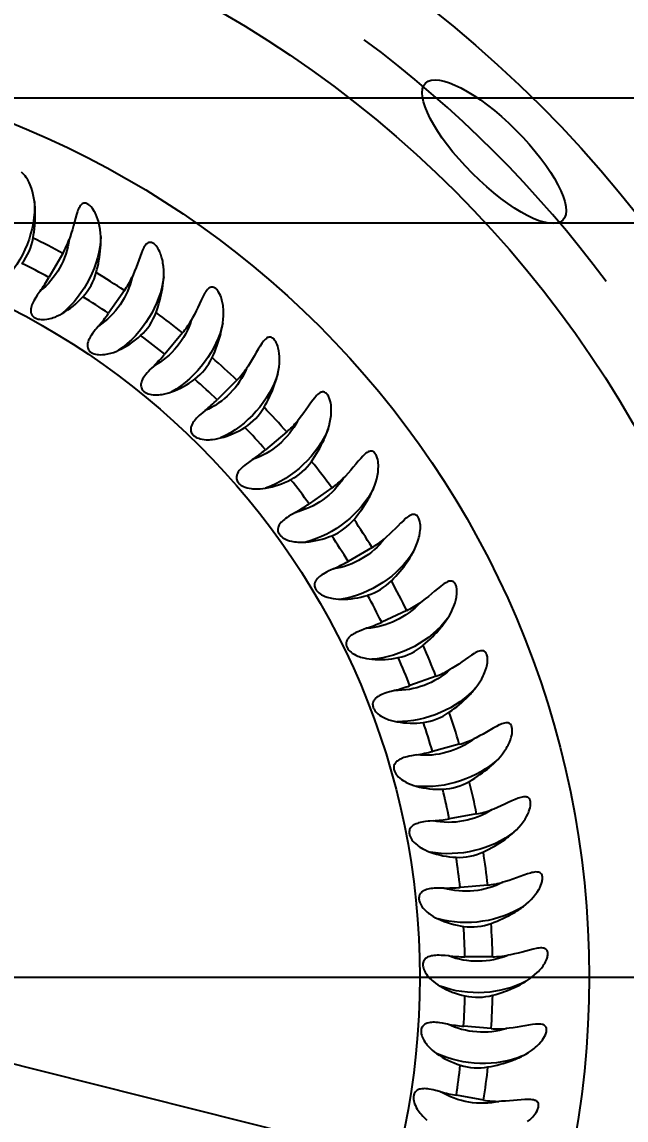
# Model space of a CAD drawing. Extents: x 5 to 583, y 5 to 409.
# Drawn here: x 153.61 to 175.4, y 156.17 to 195.81 of the extents above; entities that cross this region are included whole.
import ezdxf

# ---------------------------------------------------------------- set-up
doc = ezdxf.new("R2010")
doc.units = 0
doc.header["$LTSCALE"] = 7
doc.header["$MEASUREMENT"] = 0
doc.linetypes.add('CENTERX2', pattern=[20.32, 12.7, -2.54, 2.54, -2.54])
doc.layers.get('DEFPOINTS').update_dxf_attribs({"linetype": 'CONTINUOUS', "lineweight": 15})
for name, color, linetype in [('CENTERLINE', 4, 'CENTERX2'), ('DIMENSIONS', 2, 'CONTINUOUS'), ('HATCH', 3, 'CONTINUOUS')]:
    doc.layers.add(name, color=color, linetype=linetype)
doc.layers.add('OUTLINE', color=7, linetype='CONTINUOUS', lineweight=25)
doc.styles.add('ITALICT', font='ITALICT.shx', dxfattribs={"width": 0.8, "height": 3})
doc.dimstyles.get("Standard").update_dxf_attribs({"dimtxt": 3, "dimasz": 3, "dimexe": 0.5, "dimexo": 0.5, "dimgap": 0.8, "dimtad": 1, "dimdsep": 46, "dimtxsty": 'ITALICT', "dimcen": 0.09, "dimazin": 2, "dimtfac": 1, "dimtmove": 0, "dimatfit": 3, "dimfxl": 1, "dimtolj": 1, "dimtzin": 0, "dimarcsym": 0})

# ---------------------------------------------------------------- blocks, each defined once
blk = doc.blocks.new('*D10')
at = {"layer": 'DEFPOINTS', "color": 0}
for p in [(140.012, 193.067), (221.162, 193.067), (141.671, 129.594)]:
    blk.add_point(p, dxfattribs=at)
at = {"layer": 'DIMENSIONS', "color": 0, "lineweight": -2}
for p, q in [((140.512, 193.067), (221.662, 193.067)), ((221.162, 132.594), (221.162, 190.067)), ((142.171, 129.594), (221.662, 129.594))]:
    blk.add_line(p, q, dxfattribs=at)
at = {"layer": 'DIMENSIONS', "color": 0}
for points in [[(221.662, 190.067), (220.662, 190.067), (221.162, 193.067)], [(220.662, 132.594), (221.662, 132.594), (221.162, 129.594)]]:
    blk.add_solid(points, dxfattribs=at)
at = {"layer": 'DIMENSIONS', "color": 0, "insert": (218.862, 162.58), "char_height": 3, "attachment_point": 5, "rotation": 90, "style": 'ITALICT'}
blk.add_mtext('\\A1;63.5', dxfattribs=at)
blk = doc.blocks.new('*D11')
at = {"layer": 'DEFPOINTS', "color": 0}
for p in [(140.012, 193.067), (212.162, 193.067), (140.401, 188.559)]:
    blk.add_point(p, dxfattribs=at)
at = {"layer": 'DIMENSIONS', "color": 0, "lineweight": -2}
for p, q in [((212.162, 193.067), (212.162, 207.242)), ((212.162, 196.067), (212.162, 199.067)), ((140.512, 193.067), (212.662, 193.067)), ((212.162, 188.559), (212.162, 193.067)), ((140.901, 188.559), (212.662, 188.559)), ((212.162, 185.559), (212.162, 182.559))]:
    blk.add_line(p, q, dxfattribs=at)
at = {"layer": 'DIMENSIONS', "color": 0}
for points in [[(211.662, 196.067), (212.662, 196.067), (212.162, 193.067)], [(212.662, 185.559), (211.662, 185.559), (212.162, 188.559)]]:
    blk.add_solid(points, dxfattribs=at)
at = {"layer": 'DIMENSIONS', "color": 0, "insert": (209.862, 203.638), "char_height": 3, "attachment_point": 5, "rotation": 90, "style": 'ITALICT'}
blk.add_mtext('\\A1;4.5', dxfattribs=at)
blk = doc.blocks.new('*D56')
at = {"layer": 'DEFPOINTS', "color": 0}
for p in [(140.847, 237.33), (140.847, 85.33), (246.744, 85.33)]:
    blk.add_point(p, dxfattribs=at)
at = {"layer": 'DIMENSIONS', "color": 0, "lineweight": -2}
for p, q in [((141.347, 237.33), (247.244, 237.33)), ((246.744, 234.33), (246.744, 88.33)), ((141.347, 85.33), (247.244, 85.33))]:
    blk.add_line(p, q, dxfattribs=at)
at = {"layer": 'DIMENSIONS', "color": 0}
for points in [[(247.244, 234.33), (246.244, 234.33), (246.744, 237.33)], [(246.244, 88.33), (247.244, 88.33), (246.744, 85.33)]]:
    blk.add_solid(points, dxfattribs=at)
at = {"layer": 'DIMENSIONS', "color": 0, "insert": (244.444, 161.33), "char_height": 3, "attachment_point": 5, "rotation": 90, "style": 'ITALICT'}
blk.add_mtext('\\A1;152', dxfattribs=at)
blk = doc.blocks.new('*D59')
at = {"layer": 'DEFPOINTS', "color": 0}
for p in [(140.847, 161.33), (196.127, 147.433)]:
    blk.add_point(p, dxfattribs=at)
at = {"layer": 'DIMENSIONS', "color": 0, "lineweight": -2}
for p, q in [((140.847, 161.33), (196.127, 147.433)), ((199.037, 146.701), (213.83, 142.982))]:
    blk.add_line(p, q, dxfattribs=at)
at = {"layer": 'DIMENSIONS', "color": 0}
blk.add_solid([(199.159, 147.186), (198.915, 146.217), (196.127, 147.433)], dxfattribs=at)
at = {"layer": 'DIMENSIONS', "color": 0, "insert": (210.066, 146.3), "char_height": 3, "attachment_point": 5, "rotation": 345.8882, "style": 'ITALICT'}
blk.add_mtext('\\A1;R57', dxfattribs=at)
blk = doc.blocks.new('*D60')
at = {"layer": 'DEFPOINTS', "color": 0}
for p in [(140.847, 161.33), (195.137, 123.361)]:
    blk.add_point(p, dxfattribs=at)
at = {"layer": 'DIMENSIONS', "color": 0, "lineweight": -2}
for p, q in [((140.847, 161.33), (195.137, 123.361)), ((197.596, 121.642), (216.418, 108.478))]:
    blk.add_line(p, q, dxfattribs=at)
blk.add_arc((140.847, 161.33), 66.25, 321.48914, 325.46446, dxfattribs=at)
at = {"layer": 'DIMENSIONS', "color": 0}
blk.add_solid([(197.882, 122.052), (197.309, 121.232), (195.137, 123.361)], dxfattribs=at)
at = {"layer": 'DIMENSIONS', "color": 0, "insert": (211.6, 114.654), "char_height": 3, "attachment_point": 5, "rotation": 325.032, "style": 'ITALICT'}
blk.add_mtext('\\A1;R66.25', dxfattribs=at)
blk = doc.blocks.new('*D62')
at = {"layer": 'DEFPOINTS', "color": 0}
for p in [(80.942, 183.134), (61.752, 180.076), (93.628, 178.517), (78.347, 161.33), (203.347, 161.33)]:
    blk.add_point(p, dxfattribs=at)
at = {"layer": 'DIMENSIONS', "color": 0, "lineweight": -2}
for p, q in [((80.472, 183.305), (63.993, 189.303)), ((77.847, 161.33), (59.061, 161.33))]:
    blk.add_line(p, q, dxfattribs=at)
blk.add_arc((140.847, 161.33), 81.286, 162.11471, 177.88529, dxfattribs=at)
at = {"layer": 'DIMENSIONS', "color": 0}
for points in [[(63.962, 186.132), (63.017, 186.457), (64.463, 189.132)], [(59.117, 164.339), (60.116, 164.321), (59.561, 161.33)]]:
    blk.add_solid(points, dxfattribs=at)
at = {"layer": 'DIMENSIONS', "color": 0, "insert": (58.531, 175.845), "char_height": 3, "attachment_point": 5, "rotation": 80, "style": 'ITALICT'}
blk.add_mtext('\\A1;20%%d', dxfattribs=at)
blk = doc.blocks.new('*D63')
at = {"layer": 'DEFPOINTS', "color": 0}
for p in [(89.052, 213.126), (63.198, 206.161), (98.951, 203.226), (78.347, 161.33), (203.347, 161.33)]:
    blk.add_point(p, dxfattribs=at)
at = {"layer": 'DIMENSIONS', "color": 0, "lineweight": -2}
for p, q in [((88.698, 213.479), (77.093, 225.084)), ((77.847, 161.33), (50.685, 161.33))]:
    blk.add_line(p, q, dxfattribs=at)
blk.add_arc((140.847, 161.33), 89.662, 136.91715, 178.08285, dxfattribs=at)
at = {"layer": 'DIMENSIONS', "color": 0}
for points in [[(75.721, 222.227), (75.002, 222.922), (77.447, 224.731)], [(50.736, 164.338), (51.736, 164.321), (51.185, 161.33)]]:
    blk.add_solid(points, dxfattribs=at)
at = {"layer": 'DIMENSIONS', "color": 0, "insert": (55.886, 196.523), "char_height": 3, "attachment_point": 5, "rotation": 67.5, "style": 'ITALICT'}
blk.add_mtext('\\A1;45%%d', dxfattribs=at)

msp = doc.modelspace()

# ---------------------------------------------------------------- linework, layer by layer
at = {"layer": 'CENTERLINE'}
msp.add_line((140.847, 161.33), (203.347, 161.33), dxfattribs=at)
for radius, start, end in [(57, 12.6703, 166.5373), (42.14, 36.5767, 53.4233)]:
    msp.add_arc((140.847, 161.33), radius, start, end, dxfattribs=at)
at = {"layer": 'HATCH', "ltscale": 0.025008}
for p, q in [((155.087, 187.456), (154.587, 186.59)), ((157.31, 186.116), (156.736, 185.296)), ((159.407, 184.587), (158.764, 183.82)), ((161.363, 182.881), (160.656, 182.173)), ((163.164, 181.011), (162.397, 180.368)), ((167.497, 174.564), (166.59, 174.141)), ((168.549, 172.191), (167.609, 171.849)), ((170.014, 167.216), (169.029, 167.042)), ((170.416, 164.651), (169.419, 164.564)), ((170.593, 162.062), (169.593, 162.062)), ((170.543, 159.466), (169.547, 159.554)), ((170.268, 156.885), (169.283, 157.059))]:
    msp.add_line(p, q, dxfattribs=at)
at = {"layer": 'HATCH', "ltscale": 0.025009}
msp.add_line((164.794, 178.991), (163.975, 178.417), dxfattribs=at)
at = {"layer": 'HATCH', "ltscale": 0.025007}
for p, q in [((166.242, 176.836), (165.376, 176.336)), ((169.39, 169.735), (168.424, 169.477))]:
    msp.add_line(p, q, dxfattribs=at)
at = {"layer": 'HATCH', "ltscale": 0.000326011}
msp.add_line((166.083, 175.114), (166.071, 175.11), dxfattribs=at)
at = {"layer": 'HATCH'}
for points in [[(154.065, 189.324), (154.046, 189.448), (154.021, 189.571), (153.991, 189.692), (153.954, 189.81), (153.933, 189.868), (153.91, 189.926), (153.868, 190.019), (153.819, 190.11), (153.793, 190.154), (153.764, 190.197), (153.723, 190.254), (153.679, 190.307), (153.629, 190.358), (153.601, 190.383)], [(156.454, 188.066), (156.446, 188.191), (156.432, 188.315), (156.413, 188.438), (156.386, 188.559), (156.37, 188.619), (156.352, 188.678), (156.318, 188.775), (156.278, 188.87), (156.256, 188.916), (156.231, 188.962), (156.195, 189.021), (156.155, 189.079), (156.111, 189.133), (156.084, 189.161), (156.056, 189.187), (156.03, 189.208), (156.002, 189.227), (155.982, 189.239), (155.961, 189.249), (155.939, 189.258), (155.917, 189.264), (155.879, 189.269), (155.843, 189.266), (155.81, 189.255), (155.784, 189.242), (155.761, 189.225), (155.743, 189.208), (155.727, 189.19), (155.698, 189.149), (155.673, 189.106), (155.651, 189.061), (155.631, 189.014), (155.613, 188.964), (155.579, 188.861), (155.542, 188.73), (155.506, 188.595), (155.47, 188.458), (155.431, 188.32), (155.391, 188.183), (155.349, 188.049), (155.317, 187.958)], [(158.725, 186.604), (158.728, 186.729), (158.725, 186.854), (158.716, 186.978), (158.7, 187.101), (158.689, 187.162), (158.677, 187.223), (158.652, 187.322), (158.62, 187.42), (158.601, 187.468), (158.581, 187.516), (158.55, 187.578), (158.515, 187.639), (158.476, 187.697), (158.452, 187.727), (158.426, 187.755), (158.402, 187.778), (158.376, 187.8), (158.357, 187.814), (158.336, 187.826), (158.315, 187.836), (158.294, 187.844), (158.257, 187.852), (158.221, 187.852), (158.187, 187.845), (158.16, 187.834), (158.136, 187.819), (158.116, 187.804), (158.098, 187.787), (158.066, 187.749), (158.037, 187.708), (158.011, 187.665), (157.988, 187.62), (157.965, 187.572), (157.923, 187.472), (157.874, 187.345), (157.827, 187.214), (157.778, 187.08), (157.728, 186.946), (157.676, 186.813), (157.622, 186.684), (157.583, 186.595)], [(154.269, 186.096), (154.198, 185.996), (154.163, 185.945), (154.112, 185.868), (154.076, 185.809), (154.041, 185.748), (154.014, 185.697), (153.989, 185.645), (153.971, 185.601), (153.956, 185.556), (153.94, 185.5), (153.931, 185.443), (153.928, 185.412), (153.928, 185.382), (153.93, 185.355), (153.934, 185.328), (153.947, 185.284), (153.965, 185.243), (153.986, 185.212), (154.012, 185.183), (154.04, 185.158), (154.063, 185.142), (154.087, 185.127), (154.114, 185.114), (154.142, 185.103), (154.194, 185.087), (154.247, 185.076), (154.302, 185.07), (154.357, 185.068), (154.431, 185.072), (154.505, 185.08), (154.579, 185.094), (154.633, 185.107), (154.686, 185.122), (154.741, 185.14), (154.796, 185.159), (154.887, 185.197), (154.975, 185.24), (155.062, 185.286)], [(160.86, 184.949), (160.874, 185.074), (160.882, 185.199), (160.883, 185.323), (160.878, 185.447), (160.873, 185.509), (160.866, 185.57), (160.849, 185.672), (160.826, 185.772), (160.812, 185.822), (160.796, 185.871), (160.771, 185.936), (160.741, 185.999), (160.707, 186.06), (160.686, 186.092), (160.663, 186.122), (160.64, 186.148), (160.616, 186.171), (160.598, 186.187), (160.579, 186.201), (160.559, 186.213), (160.538, 186.223), (160.502, 186.234), (160.466, 186.237), (160.432, 186.233), (160.404, 186.224), (160.379, 186.211), (160.358, 186.198), (160.339, 186.183), (160.303, 186.148), (160.271, 186.109), (160.241, 186.069), (160.214, 186.026), (160.187, 185.98), (160.136, 185.884), (160.077, 185.762), (160.018, 185.636), (159.958, 185.506), (159.897, 185.377), (159.833, 185.25), (159.768, 185.125), (159.721, 185.041)], [(156.376, 184.833), (156.297, 184.739), (156.258, 184.691), (156.2, 184.618), (156.159, 184.563), (156.119, 184.505), (156.088, 184.457), (156.059, 184.407), (156.037, 184.365), (156.017, 184.321), (155.997, 184.267), (155.982, 184.211), (155.977, 184.181), (155.975, 184.15), (155.974, 184.123), (155.976, 184.096), (155.984, 184.052), (156, 184.009), (156.018, 183.976), (156.04, 183.945), (156.067, 183.917), (156.088, 183.899), (156.111, 183.883), (156.136, 183.867), (156.163, 183.853), (156.214, 183.833), (156.266, 183.818), (156.32, 183.807), (156.374, 183.801), (156.449, 183.797), (156.523, 183.8), (156.598, 183.807), (156.652, 183.815), (156.707, 183.825), (156.763, 183.838), (156.82, 183.853), (156.913, 183.883), (157.005, 183.917), (157.096, 183.956)], [(162.842, 183.115), (162.867, 183.239), (162.886, 183.362), (162.898, 183.486), (162.904, 183.61), (162.904, 183.672), (162.902, 183.734), (162.894, 183.836), (162.88, 183.938), (162.87, 183.988), (162.859, 184.039), (162.839, 184.105), (162.816, 184.171), (162.786, 184.235), (162.768, 184.269), (162.748, 184.301), (162.728, 184.328), (162.706, 184.354), (162.689, 184.371), (162.672, 184.386), (162.653, 184.4), (162.633, 184.412), (162.598, 184.426), (162.562, 184.433), (162.528, 184.431), (162.499, 184.425), (162.473, 184.414), (162.451, 184.403), (162.43, 184.389), (162.392, 184.358), (162.356, 184.322), (162.324, 184.284), (162.293, 184.244), (162.262, 184.201), (162.203, 184.11), (162.133, 183.993), (162.064, 183.872), (161.993, 183.749), (161.92, 183.625), (161.846, 183.504), (161.77, 183.386), (161.716, 183.305)], [(158.365, 183.39), (158.278, 183.303), (158.235, 183.259), (158.172, 183.192), (158.125, 183.14), (158.081, 183.086), (158.045, 183.04), (158.012, 182.993), (157.987, 182.953), (157.963, 182.912), (157.938, 182.859), (157.919, 182.804), (157.911, 182.775), (157.906, 182.745), (157.903, 182.718), (157.903, 182.691), (157.907, 182.646), (157.919, 182.602), (157.934, 182.567), (157.953, 182.535), (157.977, 182.505), (157.997, 182.485), (158.018, 182.467), (158.043, 182.449), (158.068, 182.433), (158.116, 182.408), (158.167, 182.389), (158.22, 182.373), (158.274, 182.362), (158.347, 182.352), (158.422, 182.348), (158.497, 182.348), (158.552, 182.352), (158.607, 182.357), (158.665, 182.365), (158.722, 182.375), (158.818, 182.397), (158.913, 182.423), (159.006, 182.454)], [(164.657, 181.115), (164.692, 181.236), (164.722, 181.358), (164.745, 181.48), (164.762, 181.603), (164.767, 181.664), (164.771, 181.726), (164.772, 181.829), (164.767, 181.931), (164.761, 181.983), (164.754, 182.034), (164.741, 182.102), (164.723, 182.17), (164.699, 182.236), (164.684, 182.271), (164.667, 182.305), (164.649, 182.334), (164.63, 182.361), (164.614, 182.38), (164.598, 182.397), (164.58, 182.412), (164.562, 182.426), (164.528, 182.443), (164.493, 182.452), (164.458, 182.454), (164.43, 182.45), (164.402, 182.442), (164.38, 182.432), (164.358, 182.42), (164.317, 182.393), (164.278, 182.36), (164.243, 182.325), (164.208, 182.288), (164.174, 182.247), (164.107, 182.162), (164.027, 182.052), (163.947, 181.937), (163.866, 181.821), (163.783, 181.704), (163.698, 181.589), (163.613, 181.478), (163.552, 181.403)], [(160.221, 181.779), (160.127, 181.7), (160.08, 181.66), (160.011, 181.599), (159.96, 181.551), (159.911, 181.501), (159.872, 181.459), (159.835, 181.415), (159.806, 181.377), (159.779, 181.338), (159.75, 181.288), (159.726, 181.235), (159.715, 181.206), (159.707, 181.177), (159.702, 181.15), (159.7, 181.123), (159.7, 181.078), (159.708, 181.033), (159.72, 180.997), (159.736, 180.963), (159.758, 180.931), (159.775, 180.91), (159.795, 180.89), (159.818, 180.87), (159.842, 180.852), (159.888, 180.823), (159.937, 180.799), (159.988, 180.779), (160.04, 180.763), (160.113, 180.747), (160.187, 180.736), (160.262, 180.73), (160.317, 180.729), (160.372, 180.729), (160.43, 180.732), (160.488, 180.737), (160.585, 180.75), (160.682, 180.768), (160.778, 180.791)], [(161.93, 180.013), (161.829, 179.943), (161.779, 179.907), (161.705, 179.851), (161.65, 179.808), (161.597, 179.763), (161.554, 179.724), (161.513, 179.683), (161.481, 179.648), (161.451, 179.612), (161.417, 179.564), (161.389, 179.514), (161.376, 179.486), (161.365, 179.457), (161.358, 179.431), (161.353, 179.405), (161.349, 179.36), (161.353, 179.314), (161.362, 179.278), (161.376, 179.242), (161.394, 179.208), (161.41, 179.186), (161.428, 179.164), (161.449, 179.142), (161.471, 179.122), (161.514, 179.089), (161.561, 179.061), (161.61, 179.037), (161.661, 179.016), (161.732, 178.994), (161.805, 178.977), (161.879, 178.964), (161.933, 178.958), (161.988, 178.954), (162.046, 178.952), (162.105, 178.952), (162.203, 178.956), (162.301, 178.966), (162.398, 178.98)], [(166.291, 178.965), (166.337, 179.082), (166.377, 179.201), (166.411, 179.32), (166.438, 179.441), (166.449, 179.502), (166.457, 179.563), (166.468, 179.666), (166.471, 179.768), (166.47, 179.82), (166.467, 179.872), (166.46, 179.941), (166.448, 180.01), (166.431, 180.078), (166.418, 180.114), (166.404, 180.149), (166.389, 180.179), (166.372, 180.208), (166.358, 180.228), (166.344, 180.246), (166.327, 180.263), (166.31, 180.278), (166.278, 180.298), (166.244, 180.311), (166.21, 180.316), (166.181, 180.314), (166.153, 180.308), (166.129, 180.301), (166.107, 180.291), (166.063, 180.267), (166.022, 180.238), (165.983, 180.206), (165.946, 180.172), (165.908, 180.135), (165.834, 180.055), (165.745, 179.953), (165.656, 179.846), (165.564, 179.736), (165.471, 179.627), (165.377, 179.521), (165.282, 179.417), (165.215, 179.348)], [(163.478, 178.104), (163.371, 178.043), (163.318, 178.012), (163.24, 177.963), (163.181, 177.925), (163.124, 177.885), (163.078, 177.85), (163.034, 177.812), (162.999, 177.78), (162.966, 177.746), (162.928, 177.702), (162.895, 177.654), (162.88, 177.628), (162.867, 177.6), (162.858, 177.575), (162.85, 177.549), (162.843, 177.504), (162.842, 177.459), (162.848, 177.421), (162.859, 177.385), (162.874, 177.35), (162.888, 177.326), (162.904, 177.302), (162.923, 177.279), (162.943, 177.257), (162.983, 177.221), (163.027, 177.188), (163.074, 177.16), (163.123, 177.135), (163.192, 177.106), (163.263, 177.083), (163.335, 177.064), (163.389, 177.053), (163.444, 177.044), (163.502, 177.037), (163.56, 177.032), (163.658, 177.028), (163.756, 177.029), (163.855, 177.034)], [(167.731, 176.68), (167.787, 176.793), (167.837, 176.908), (167.881, 177.024), (167.919, 177.142), (167.935, 177.202), (167.949, 177.262), (167.968, 177.363), (167.981, 177.465), (167.984, 177.516), (167.986, 177.568), (167.985, 177.638), (167.979, 177.707), (167.967, 177.777), (167.958, 177.814), (167.947, 177.85), (167.935, 177.882), (167.92, 177.912), (167.908, 177.933), (167.895, 177.952), (167.881, 177.971), (167.865, 177.987), (167.834, 178.01), (167.802, 178.025), (167.768, 178.033), (167.739, 178.034), (167.71, 178.031), (167.687, 178.025), (167.663, 178.017), (167.618, 177.997), (167.574, 177.972), (167.533, 177.944), (167.492, 177.913), (167.451, 177.879), (167.371, 177.806), (167.273, 177.712), (167.175, 177.613), (167.074, 177.512), (166.972, 177.412), (166.869, 177.314), (166.765, 177.219), (166.692, 177.155)], [(164.854, 176.068), (164.742, 176.016), (164.687, 175.99), (164.604, 175.948), (164.543, 175.915), (164.482, 175.88), (164.434, 175.849), (164.386, 175.816), (164.348, 175.787), (164.312, 175.756), (164.271, 175.715), (164.234, 175.671), (164.217, 175.645), (164.201, 175.619), (164.19, 175.595), (164.18, 175.57), (164.169, 175.526), (164.164, 175.48), (164.167, 175.443), (164.174, 175.405), (164.186, 175.369), (164.198, 175.344), (164.212, 175.319), (164.229, 175.294), (164.247, 175.27), (164.284, 175.231), (164.325, 175.195), (164.369, 175.163), (164.416, 175.133), (164.482, 175.099), (164.55, 175.069), (164.621, 175.044), (164.674, 175.029), (164.727, 175.015), (164.784, 175.003), (164.842, 174.993), (164.939, 174.98), (165.037, 174.972), (165.136, 174.969)], [(168.967, 174.279), (169.032, 174.386), (169.092, 174.496), (169.146, 174.608), (169.194, 174.722), (169.215, 174.78), (169.235, 174.839), (169.262, 174.938), (169.284, 175.039), (169.292, 175.09), (169.298, 175.141), (169.303, 175.21), (169.303, 175.28), (169.297, 175.35), (169.292, 175.388), (169.284, 175.425), (169.274, 175.458), (169.263, 175.489), (169.253, 175.511), (169.241, 175.532), (169.228, 175.551), (169.213, 175.569), (169.185, 175.594), (169.154, 175.613), (169.121, 175.623), (169.092, 175.627), (169.064, 175.626), (169.039, 175.622), (169.015, 175.617), (168.968, 175.6), (168.923, 175.579), (168.879, 175.555), (168.836, 175.528), (168.792, 175.497), (168.706, 175.432), (168.601, 175.346), (168.494, 175.256), (168.385, 175.165), (168.274, 175.074), (168.163, 174.985), (168.052, 174.9), (167.973, 174.843)], [(166.047, 173.919), (165.931, 173.878), (165.874, 173.856), (165.788, 173.822), (165.724, 173.794), (165.661, 173.765), (165.609, 173.738), (165.559, 173.709), (165.519, 173.684), (165.48, 173.656), (165.436, 173.619), (165.395, 173.578), (165.375, 173.554), (165.358, 173.529), (165.344, 173.506), (165.332, 173.482), (165.317, 173.439), (165.309, 173.394), (165.308, 173.356), (165.312, 173.319), (165.321, 173.281), (165.331, 173.255), (165.342, 173.23), (165.357, 173.203), (165.373, 173.178), (165.406, 173.135), (165.444, 173.096), (165.485, 173.06), (165.529, 173.027), (165.592, 172.987), (165.658, 172.951), (165.726, 172.92), (165.777, 172.9), (165.829, 172.882), (165.885, 172.865), (165.941, 172.849), (166.037, 172.828), (166.134, 172.812), (166.232, 172.801)], [(169.988, 171.779), (170.063, 171.88), (170.132, 171.984), (170.196, 172.091), (170.253, 172.201), (170.279, 172.257), (170.304, 172.314), (170.34, 172.41), (170.37, 172.508), (170.383, 172.558), (170.393, 172.609), (170.404, 172.677), (170.41, 172.747), (170.411, 172.818), (170.409, 172.855), (170.404, 172.893), (170.397, 172.926), (170.388, 172.959), (170.38, 172.981), (170.371, 173.003), (170.36, 173.023), (170.346, 173.043), (170.321, 173.07), (170.291, 173.091), (170.259, 173.104), (170.231, 173.11), (170.202, 173.112), (170.178, 173.111), (170.153, 173.107), (170.105, 173.095), (170.058, 173.078), (170.012, 173.057), (169.967, 173.034), (169.921, 173.008), (169.829, 172.95), (169.717, 172.874), (169.602, 172.794), (169.486, 172.712), (169.368, 172.631), (169.249, 172.552), (169.131, 172.477), (169.048, 172.427)], [(167.048, 171.675), (166.929, 171.644), (166.87, 171.627), (166.781, 171.601), (166.715, 171.579), (166.65, 171.555), (166.596, 171.533), (166.544, 171.509), (166.502, 171.487), (166.461, 171.462), (166.413, 171.429), (166.369, 171.392), (166.348, 171.37), (166.328, 171.347), (166.312, 171.325), (166.298, 171.302), (166.279, 171.26), (166.267, 171.216), (166.263, 171.179), (166.264, 171.141), (166.27, 171.103), (166.277, 171.076), (166.286, 171.05), (166.298, 171.022), (166.312, 170.995), (166.342, 170.95), (166.376, 170.908), (166.414, 170.868), (166.455, 170.831), (166.514, 170.786), (166.576, 170.745), (166.641, 170.708), (166.691, 170.683), (166.741, 170.66), (166.795, 170.638), (166.85, 170.618), (166.943, 170.589), (167.039, 170.565), (167.135, 170.545)], [(170.788, 169.199), (170.871, 169.294), (170.949, 169.391), (171.022, 169.492), (171.089, 169.597), (171.12, 169.65), (171.149, 169.705), (171.194, 169.797), (171.232, 169.893), (171.249, 169.941), (171.264, 169.991), (171.281, 170.058), (171.293, 170.127), (171.3, 170.197), (171.301, 170.235), (171.299, 170.273), (171.296, 170.307), (171.29, 170.34), (171.283, 170.363), (171.276, 170.385), (171.266, 170.407), (171.255, 170.427), (171.232, 170.457), (171.204, 170.48), (171.173, 170.496), (171.146, 170.505), (171.118, 170.509), (171.093, 170.51), (171.068, 170.508), (171.019, 170.501), (170.971, 170.487), (170.923, 170.471), (170.876, 170.452), (170.828, 170.429), (170.731, 170.38), (170.613, 170.314), (170.492, 170.244), (170.369, 170.173), (170.244, 170.102), (170.119, 170.034), (169.995, 169.97), (169.908, 169.927)], [(167.85, 169.352), (167.729, 169.332), (167.668, 169.32), (167.578, 169.301), (167.51, 169.285), (167.443, 169.267), (167.388, 169.25), (167.333, 169.23), (167.289, 169.212), (167.246, 169.192), (167.196, 169.163), (167.149, 169.129), (167.126, 169.109), (167.104, 169.088), (167.086, 169.067), (167.07, 169.045), (167.048, 169.006), (167.032, 168.963), (167.025, 168.926), (167.022, 168.888), (167.025, 168.85), (167.029, 168.823), (167.036, 168.796), (167.046, 168.767), (167.058, 168.739), (167.083, 168.691), (167.113, 168.646), (167.148, 168.603), (167.185, 168.563), (167.24, 168.513), (167.299, 168.466), (167.361, 168.424), (167.408, 168.395), (167.456, 168.368), (167.507, 168.342), (167.56, 168.317), (167.651, 168.279), (167.744, 168.247), (167.838, 168.218)], [(171.36, 166.56), (171.451, 166.647), (171.537, 166.737), (171.618, 166.831), (171.694, 166.929), (171.73, 166.98), (171.764, 167.032), (171.816, 167.12), (171.863, 167.212), (171.884, 167.259), (171.903, 167.307), (171.925, 167.373), (171.944, 167.44), (171.957, 167.509), (171.961, 167.547), (171.963, 167.585), (171.962, 167.619), (171.959, 167.652), (171.955, 167.676), (171.949, 167.699), (171.942, 167.721), (171.932, 167.742), (171.912, 167.774), (171.886, 167.8), (171.857, 167.818), (171.83, 167.829), (171.802, 167.836), (171.778, 167.839), (171.753, 167.84), (171.704, 167.836), (171.654, 167.827), (171.606, 167.815), (171.557, 167.8), (171.507, 167.782), (171.407, 167.741), (171.283, 167.686), (171.156, 167.627), (171.027, 167.566), (170.897, 167.507), (170.767, 167.45), (170.637, 167.396), (170.546, 167.361)], [(168.446, 166.968), (168.324, 166.958), (168.263, 166.952), (168.171, 166.941), (168.102, 166.931), (168.033, 166.919), (167.977, 166.907), (167.921, 166.892), (167.876, 166.877), (167.831, 166.861), (167.778, 166.836), (167.728, 166.807), (167.703, 166.789), (167.68, 166.77), (167.661, 166.751), (167.643, 166.731), (167.617, 166.693), (167.598, 166.652), (167.587, 166.616), (167.581, 166.578), (167.58, 166.54), (167.583, 166.512), (167.587, 166.485), (167.594, 166.455), (167.604, 166.426), (167.625, 166.377), (167.651, 166.329), (167.682, 166.284), (167.715, 166.24), (167.766, 166.185), (167.82, 166.134), (167.878, 166.086), (167.922, 166.053), (167.968, 166.022), (168.017, 165.991), (168.068, 165.962), (168.155, 165.917), (168.244, 165.876), (168.336, 165.84)], [(171.7, 163.881), (171.798, 163.959), (171.892, 164.042), (171.981, 164.128), (172.065, 164.22), (172.105, 164.267), (172.143, 164.316), (172.203, 164.399), (172.257, 164.486), (172.282, 164.531), (172.306, 164.577), (172.334, 164.641), (172.358, 164.707), (172.377, 164.774), (172.384, 164.812), (172.389, 164.849), (172.392, 164.883), (172.392, 164.917), (172.39, 164.941), (172.386, 164.964), (172.38, 164.987), (172.373, 165.009), (172.355, 165.042), (172.332, 165.07), (172.304, 165.091), (172.279, 165.104), (172.251, 165.113), (172.227, 165.118), (172.203, 165.121), (172.153, 165.122), (172.103, 165.118), (172.054, 165.109), (172.004, 165.099), (171.952, 165.085), (171.849, 165.053), (171.721, 165.009), (171.59, 164.961), (171.456, 164.912), (171.321, 164.864), (171.186, 164.819), (171.052, 164.777), (170.959, 164.75)], [(168.833, 164.542), (168.71, 164.542), (168.648, 164.541), (168.556, 164.539), (168.486, 164.535), (168.417, 164.528), (168.36, 164.521), (168.303, 164.511), (168.256, 164.501), (168.211, 164.488), (168.156, 164.468), (168.103, 164.443), (168.077, 164.428), (168.052, 164.411), (168.031, 164.393), (168.012, 164.375), (167.983, 164.34), (167.96, 164.3), (167.946, 164.265), (167.937, 164.228), (167.933, 164.19), (167.933, 164.162), (167.935, 164.135), (167.939, 164.105), (167.946, 164.075), (167.963, 164.024), (167.985, 163.974), (168.011, 163.926), (168.041, 163.88), (168.086, 163.821), (168.136, 163.765), (168.19, 163.712), (168.231, 163.676), (168.273, 163.641), (168.32, 163.606), (168.368, 163.572), (168.45, 163.519), (168.536, 163.471), (168.624, 163.427)], [(171.804, 161.182), (171.909, 161.252), (172.01, 161.326), (172.106, 161.404), (172.198, 161.488), (172.242, 161.532), (172.284, 161.577), (172.351, 161.654), (172.413, 161.737), (172.442, 161.779), (172.469, 161.823), (172.503, 161.884), (172.532, 161.947), (172.557, 162.013), (172.568, 162.05), (172.576, 162.087), (172.581, 162.12), (172.584, 162.154), (172.584, 162.178), (172.583, 162.201), (172.579, 162.225), (172.573, 162.247), (172.559, 162.282), (172.538, 162.311), (172.512, 162.335), (172.488, 162.35), (172.462, 162.362), (172.438, 162.369), (172.414, 162.374), (172.365, 162.379), (172.314, 162.379), (172.264, 162.375), (172.214, 162.369), (172.161, 162.36), (172.055, 162.337), (171.924, 162.304), (171.789, 162.268), (171.652, 162.231), (171.513, 162.195), (171.375, 162.161), (171.237, 162.131), (171.142, 162.113)], [(169.006, 162.09), (168.884, 162.101), (168.823, 162.106), (168.73, 162.111), (168.66, 162.113), (168.591, 162.113), (168.533, 162.111), (168.475, 162.106), (168.428, 162.1), (168.382, 162.091), (168.325, 162.076), (168.271, 162.056), (168.243, 162.043), (168.217, 162.028), (168.195, 162.013), (168.174, 161.996), (168.142, 161.963), (168.116, 161.926), (168.099, 161.892), (168.086, 161.856), (168.079, 161.819), (168.076, 161.791), (168.076, 161.763), (168.078, 161.733), (168.082, 161.703), (168.094, 161.65), (168.112, 161.599), (168.134, 161.549), (168.16, 161.5), (168.2, 161.437), (168.244, 161.377), (168.293, 161.32), (168.331, 161.28), (168.371, 161.242), (168.414, 161.203), (168.458, 161.165), (168.536, 161.105), (168.617, 161.05), (168.701, 160.998)], [(168.965, 159.633), (168.844, 159.655), (168.784, 159.665), (168.692, 159.678), (168.623, 159.686), (168.553, 159.692), (168.496, 159.695), (168.438, 159.695), (168.39, 159.693), (168.343, 159.688), (168.286, 159.679), (168.23, 159.663), (168.201, 159.652), (168.174, 159.64), (168.15, 159.626), (168.128, 159.611), (168.093, 159.582), (168.064, 159.547), (168.044, 159.515), (168.029, 159.48), (168.018, 159.443), (168.013, 159.416), (168.01, 159.388), (168.009, 159.358), (168.011, 159.328), (168.019, 159.274), (168.032, 159.221), (168.049, 159.17), (168.071, 159.119), (168.105, 159.053), (168.144, 158.989), (168.188, 158.928), (168.222, 158.885), (168.258, 158.843), (168.298, 158.8), (168.339, 158.759), (168.411, 158.693), (168.487, 158.63), (168.566, 158.572)], [(171.674, 158.484), (171.784, 158.545), (171.891, 158.61), (171.994, 158.68), (172.092, 158.755), (172.14, 158.795), (172.186, 158.836), (172.259, 158.908), (172.328, 158.984), (172.361, 159.024), (172.392, 159.065), (172.43, 159.123), (172.465, 159.184), (172.496, 159.247), (172.51, 159.282), (172.521, 159.319), (172.53, 159.352), (172.535, 159.385), (172.537, 159.409), (172.538, 159.432), (172.536, 159.456), (172.533, 159.478), (172.521, 159.514), (172.503, 159.546), (172.48, 159.571), (172.456, 159.589), (172.431, 159.602), (172.408, 159.612), (172.385, 159.619), (172.336, 159.628), (172.286, 159.632), (172.236, 159.633), (172.185, 159.631), (172.132, 159.627), (172.024, 159.613), (171.89, 159.592), (171.753, 159.567), (171.613, 159.543), (171.471, 159.519), (171.331, 159.498), (171.192, 159.48), (171.095, 159.469)], [(168.71, 157.189), (168.592, 157.221), (168.532, 157.236), (168.442, 157.258), (168.374, 157.272), (168.305, 157.284), (168.248, 157.291), (168.19, 157.297), (168.143, 157.299), (168.095, 157.298), (168.038, 157.293), (167.98, 157.283), (167.951, 157.275), (167.922, 157.264), (167.898, 157.253), (167.874, 157.24), (167.837, 157.214), (167.805, 157.182), (167.782, 157.152), (167.764, 157.118), (167.75, 157.082), (167.743, 157.056), (167.738, 157.028), (167.734, 156.998), (167.733, 156.968), (167.736, 156.914), (167.744, 156.86), (167.757, 156.807), (167.774, 156.755), (167.803, 156.686), (167.836, 156.619), (167.874, 156.554), (167.905, 156.508), (167.937, 156.464), (167.973, 156.418), (168.01, 156.373), (168.077, 156.301), (168.147, 156.232), (168.221, 156.166)], [(171.849, 156.114), (171.929, 156.179), (172.004, 156.249), (172.04, 156.286), (172.074, 156.325), (172.118, 156.379), (172.158, 156.436), (172.194, 156.497), (172.211, 156.531), (172.225, 156.566), (172.236, 156.598), (172.245, 156.63), (172.249, 156.654), (172.252, 156.677), (172.252, 156.701), (172.251, 156.724), (172.242, 156.761), (172.227, 156.794), (172.206, 156.821), (172.184, 156.84), (172.16, 156.856), (172.139, 156.867), (172.116, 156.877), (172.068, 156.89), (172.018, 156.899), (171.968, 156.904), (171.918, 156.906), (171.864, 156.906), (171.756, 156.903), (171.621, 156.893), (171.482, 156.881), (171.34, 156.868), (171.197, 156.857), (171.055, 156.848), (170.915, 156.842), (170.818, 156.84)]]:
    msp.add_lwpolyline(points, dxfattribs=at)
msp.add_circle((140.847, 161.33), 27.117, dxfattribs=at)
for centre, radius, start, end in [((150.55, 188.876), 3.543, 0.5759, 7.2665), ((149.17, 188.888), 4.924, 349.7541, 0.2725), ((151.971, 188.362), 2.074, 322.3615, 350.2951), ((140.847, 161.33), 29.754, 61.4085, 63.7329), ((152.505, 188.947), 2.981, 329.9864, 340.6102), ((152.914, 187.926), 3.543, 355.5759, 2.2665), ((151.54, 188.058), 4.924, 344.7541, 355.2725), ((140.847, 161.33), 28.754, 61.4575, 63.6428), ((154.285, 187.29), 2.074, 317.3615, 345.2951), ((140.847, 161.33), 29.754, 56.4085, 58.7329), ((149.367, 189.604), 6.027, 324.4128, 329.9959), ((154.868, 187.826), 2.981, 324.9863, 335.6102), ((155.186, 186.773), 3.543, 350.5759, 357.2665), ((153.829, 187.024), 4.924, 339.7541, 350.2725), ((153.517, 187.983), 3.108, 299.8041, 317.5357), ((140.847, 161.33), 28.754, 56.4575, 58.6428), ((151.799, 188.754), 6.027, 319.4128, 324.9959), ((156.496, 186.02), 2.074, 312.3615, 340.2951), ((140.847, 161.33), 29.754, 51.4085, 53.7329), ((157.124, 186.503), 2.981, 319.9864, 330.6102), ((157.349, 185.426), 3.543, 345.5759, 352.2665), ((155.792, 186.778), 3.108, 294.8041, 312.5357), ((140.847, 161.33), 28.754, 51.4575, 53.6428), ((156.019, 185.795), 4.924, 334.7541, 345.2725), ((154.147, 187.695), 6.027, 314.4128, 319.9959), ((158.589, 184.562), 2.074, 307.3615, 335.2951), ((140.847, 161.33), 29.754, 46.4085, 48.7329), ((159.256, 184.989), 2.981, 314.9863, 325.6102), ((157.953, 185.378), 3.108, 289.8041, 307.5357), ((140.847, 161.33), 28.754, 46.4575, 48.6428), ((159.386, 183.896), 3.543, 340.5759, 347.2665), ((158.093, 184.38), 4.924, 329.7541, 340.2725), ((156.394, 186.436), 6.027, 309.4128, 314.9959), ((160.546, 182.927), 2.074, 302.3615, 330.2951), ((140.847, 161.33), 29.754, 41.4085, 43.7329), ((161.248, 183.295), 2.981, 309.9863, 320.6102), ((159.984, 183.796), 3.108, 284.8041, 302.5357), ((140.847, 161.33), 28.754, 41.4575, 43.6428), ((161.282, 182.195), 3.543, 335.5759, 342.2665), ((160.036, 182.789), 4.924, 324.7541, 335.2725), ((158.523, 184.985), 6.027, 304.4128, 309.9959), ((162.353, 181.128), 2.074, 297.3615, 325.2951), ((140.847, 161.33), 29.754, 36.4085, 38.7329), ((161.869, 182.043), 3.108, 279.8041, 297.5357), ((140.847, 161.33), 28.754, 36.4575, 38.6428), ((163.085, 181.433), 2.981, 304.9863, 315.6102), ((163.023, 180.334), 3.543, 330.5759, 337.2665), ((160.518, 183.354), 6.027, 299.4128, 304.9959), ((161.834, 181.035), 4.924, 319.7541, 330.2725), ((163.997, 179.178), 2.074, 292.3615, 320.2951), ((140.847, 161.33), 29.754, 31.4085, 33.7329), ((163.594, 180.132), 3.108, 274.8041, 292.5357), ((140.847, 161.33), 28.754, 31.4575, 33.6428), ((164.752, 179.418), 2.981, 299.9863, 310.6102), ((164.595, 178.329), 3.543, 325.5759, 332.2665), ((162.362, 181.556), 6.027, 294.4128, 299.9959), ((163.471, 179.131), 4.924, 314.7541, 325.2726), ((165.464, 177.093), 2.074, 287.3615, 315.2951), ((140.847, 161.33), 29.754, 26.4085, 28.7329), ((165.147, 178.076), 3.107, 269.8009, 287.3011), ((140.847, 161.33), 28.754, 26.4575, 28.6428), ((166.238, 177.266), 2.981, 294.9863, 305.6102), ((164.043, 179.604), 6.027, 289.4128, 294.9959), ((165.986, 176.195), 3.543, 320.5759, 327.2665), ((164.936, 177.092), 4.924, 309.7541, 320.2726), ((166.744, 174.887), 2.074, 282.3615, 310.2951), ((140.847, 161.33), 29.754, 21.4085, 23.7329), ((166.514, 175.896), 3.108, 264.8041, 282.5357), ((140.847, 161.33), 28.754, 21.4575, 23.6428), ((167.53, 174.993), 2.981, 289.9863, 300.6102), ((165.548, 177.513), 6.027, 284.4128, 289.9959), ((167.186, 173.947), 3.543, 315.5759, 322.2665), ((166.218, 174.932), 4.924, 304.7541, 315.2725), ((167.827, 172.579), 2.074, 277.3615, 305.2951), ((140.847, 161.33), 29.754, 16.4085, 18.7329), ((167.685, 173.604), 3.108, 259.8041, 277.5357), ((140.847, 161.33), 28.754, 16.4575, 18.6428), ((168.619, 172.615), 2.981, 284.9863, 295.6102), ((166.864, 175.299), 6.027, 279.4128, 284.9959), ((167.307, 172.669), 4.924, 299.7541, 310.2725), ((168.185, 171.604), 3.543, 310.5759, 317.2665), ((168.653, 171.218), 3.108, 254.8041, 272.5357), ((168.705, 170.185), 2.074, 272.3615, 300.2951), ((140.847, 161.33), 28.754, 11.4575, 13.6428), ((140.847, 161.33), 29.754, 11.4085, 13.7329), ((169.497, 170.152), 2.981, 279.9863, 290.6102), ((167.983, 172.978), 6.027, 274.4128, 279.9959), ((168.977, 169.182), 3.543, 305.5759, 312.2665), ((168.195, 170.32), 4.924, 294.7541, 305.2725), ((169.409, 168.757), 3.108, 249.8041, 267.5357), ((169.371, 167.723), 2.074, 267.361, 295.2951), ((140.847, 161.33), 29.754, 6.4085, 8.7329), ((140.847, 161.33), 28.754, 6.4575, 8.6428), ((168.895, 170.569), 6.027, 269.4128, 274.9959), ((170.157, 167.621), 2.981, 274.9863, 285.6102), ((169.554, 166.701), 3.543, 300.5759, 307.2665), ((169.948, 166.239), 3.108, 244.8041, 262.5357), ((168.874, 167.902), 4.924, 289.7541, 300.2725), ((169.819, 165.213), 2.074, 262.3617, 290.2946), ((140.847, 161.33), 28.754, 1.4575, 3.6428), ((140.847, 161.33), 29.754, 1.4085, 3.7329), ((169.593, 168.089), 6.027, 264.4128, 269.9959), ((170.594, 165.043), 2.981, 269.9863, 280.6102), ((170.265, 163.684), 3.108, 239.8041, 257.5357), ((169.34, 165.434), 4.924, 284.7541, 295.2725), ((169.913, 164.178), 3.543, 295.5759, 302.2665), ((140.847, 161.33), 28.754, 356.4575, 358.6428), ((170.048, 162.673), 2.074, 257.3617, 285.2945), ((140.847, 161.33), 29.754, 356.4085, 358.7329), ((170.073, 165.558), 6.027, 259.4128, 264.9959), ((170.804, 162.436), 2.981, 264.9863, 275.6102), ((170.358, 161.111), 3.108, 234.8041, 252.5357), ((169.59, 162.935), 4.924, 279.7541, 290.2725), ((170.05, 161.634), 3.543, 290.5759, 297.2665), ((140.847, 161.33), 28.754, 351.4575, 353.6428), ((170.053, 160.123), 2.074, 252.3625, 280.2933), ((140.847, 161.33), 29.754, 351.4085, 353.7329), ((170.33, 162.995), 6.027, 254.4128, 259.9959), ((170.786, 159.821), 2.981, 259.9863, 270.6102)]:
    msp.add_arc(centre, radius, start, end, dxfattribs=at)
at = {"layer": 'HATCH', "extrusion": (0, 0, -1)}
for centre, major_axis, start_param, end_param in [((151.836, 188.425), (1.23, 2.637), 0.922543, 2.051643), ((153.665, 187.647), (1.055, 1.827), 1.025129, 2.086875), ((154.155, 187.364), (1.455, 2.52), 0.922543, 2.051643), ((155.91, 186.43), (1.21, 1.728), 1.025129, 2.086875), ((156.374, 186.105), (1.669, 2.384), 0.922543, 2.051643), ((158.04, 185.021), (1.356, 1.616), 1.025129, 2.086875), ((158.474, 184.658), (1.87, 2.229), 0.922543, 2.051643), ((160.04, 183.433), (1.492, 1.492), 1.025129, 2.086875), ((160.44, 183.033), (2.058, 2.058), 0.922543, 2.051643), ((161.893, 181.676), (1.616, 1.356), 1.025129, 2.086875), ((162.257, 181.243), (2.229, 1.871), 0.922543, 2.051643), ((163.586, 179.764), (1.728, 1.21), 1.025129, 2.086875), ((163.911, 179.301), (2.384, 1.669), 0.922543, 2.051643), ((165.106, 177.712), (1.827, 1.055), 1.025129, 2.086875), ((165.389, 177.222), (2.52, 1.455), 0.922543, 2.051643), ((166.442, 175.536), (1.912, 0.892), 1.025129, 2.086875), ((166.681, 175.023), (2.637, 1.23), 0.922543, 2.051643), ((167.583, 173.251), (1.983, 0.722), 1.025129, 2.086875), ((167.776, 172.719), (2.734, 0.995), 0.922543, 2.051643), ((168.52, 170.875), (2.038, 0.546), 1.025129, 2.086875), ((168.666, 170.329), (2.811, 0.753), 0.922543, 2.051643), ((169.246, 168.427), (2.078, 0.366), 1.025129, 2.086875), ((169.345, 167.87), (2.866, 0.505), 0.922543, 2.051643), ((169.757, 165.925), (2.102, 0.184), 1.025129, 2.086875), ((169.806, 165.362), (2.899, 0.254), 0.922543, 2.051643), ((170.047, 163.388), (2.11, 0), 1.025129, 2.086875), ((170.047, 162.822), (2.91, 0), 0.922543, 2.051643), ((170.116, 160.835), (2.102, -0.184), 1.025129, 2.086875), ((170.066, 160.272), (2.899, -0.254), 0.922543, 2.051643), ((169.961, 158.286), (2.078, -0.366), 1.025129, 2.086875)]:
    msp.add_ellipse(centre, major_axis=major_axis, ratio=0.707107, start_param=start_param, end_param=end_param, dxfattribs=at)
at = {"layer": 'OUTLINE'}
for radius in [44.5, 40.135, 33.225]:
    msp.add_circle((140.847, 161.33), radius, dxfattribs=at)
msp.add_ellipse((170.645, 191.127), major_axis=(2.475, -2.475), ratio=0.316357, dxfattribs=at)

# ---------------------------------------------------------------- dimensions: what is measured, and where the dimension line sits
at = {"layer": 'DIMENSIONS'}
dim = msp.add_aligned_dim(p1=(140.847, 237.33), p2=(140.847, 85.33), distance=105.896, dimstyle='Standard', dxfattribs=at)
dim.commit()
dim.dimension.update_dxf_attribs({"geometry": '*D56', "text_midpoint": (244.444, 161.33)})
for base, line1, line2, picture, middle in [((63.198, 206.161), ((98.951, 203.226), (89.052, 213.126)), ((78.347, 161.33), (203.347, 161.33)), '*D63', (55.886, 196.523)), ((61.752, 180.076), ((78.347, 161.33), (203.347, 161.33)), ((93.628, 178.517), (80.942, 183.134)), '*D62', (58.531, 175.845))]:
    dim = msp.add_angular_dim_2l(base=base, line1=line1, line2=line2, dimstyle='Standard', dxfattribs=at)
    dim.commit()
    dim.dimension.update_dxf_attribs({"geometry": picture, "text_midpoint": middle})
for base, p1, picture, middle in [((212.162, 193.067), (140.401, 188.559), '*D11', (212.162, 203.638)), ((221.162, 193.067), (141.671, 129.594), '*D10', (221.162, 162.58))]:
    dim = msp.add_linear_dim(base=base, p1=p1, p2=(140.012, 193.067), angle=90, dimstyle='Standard', override={"dimdec": 1}, dxfattribs=at)
    dim.commit()
    dim.dimension.update_dxf_attribs({"geometry": picture, "text_midpoint": middle, "dimtype": 160})
for mpoint, picture, middle in [((196.127, 147.433), '*D59', (209.506, 144.07)), ((195.137, 123.361), '*D60', (210.282, 112.769))]:
    dim = msp.add_radius_dim(center=(140.847, 161.33), mpoint=mpoint, dimstyle='Standard', dxfattribs=at)
    dim.commit()
    dim.dimension.update_dxf_attribs({"geometry": picture, "text_midpoint": middle, "dimtype": 164})

doc.saveas('drawing.dxf')
